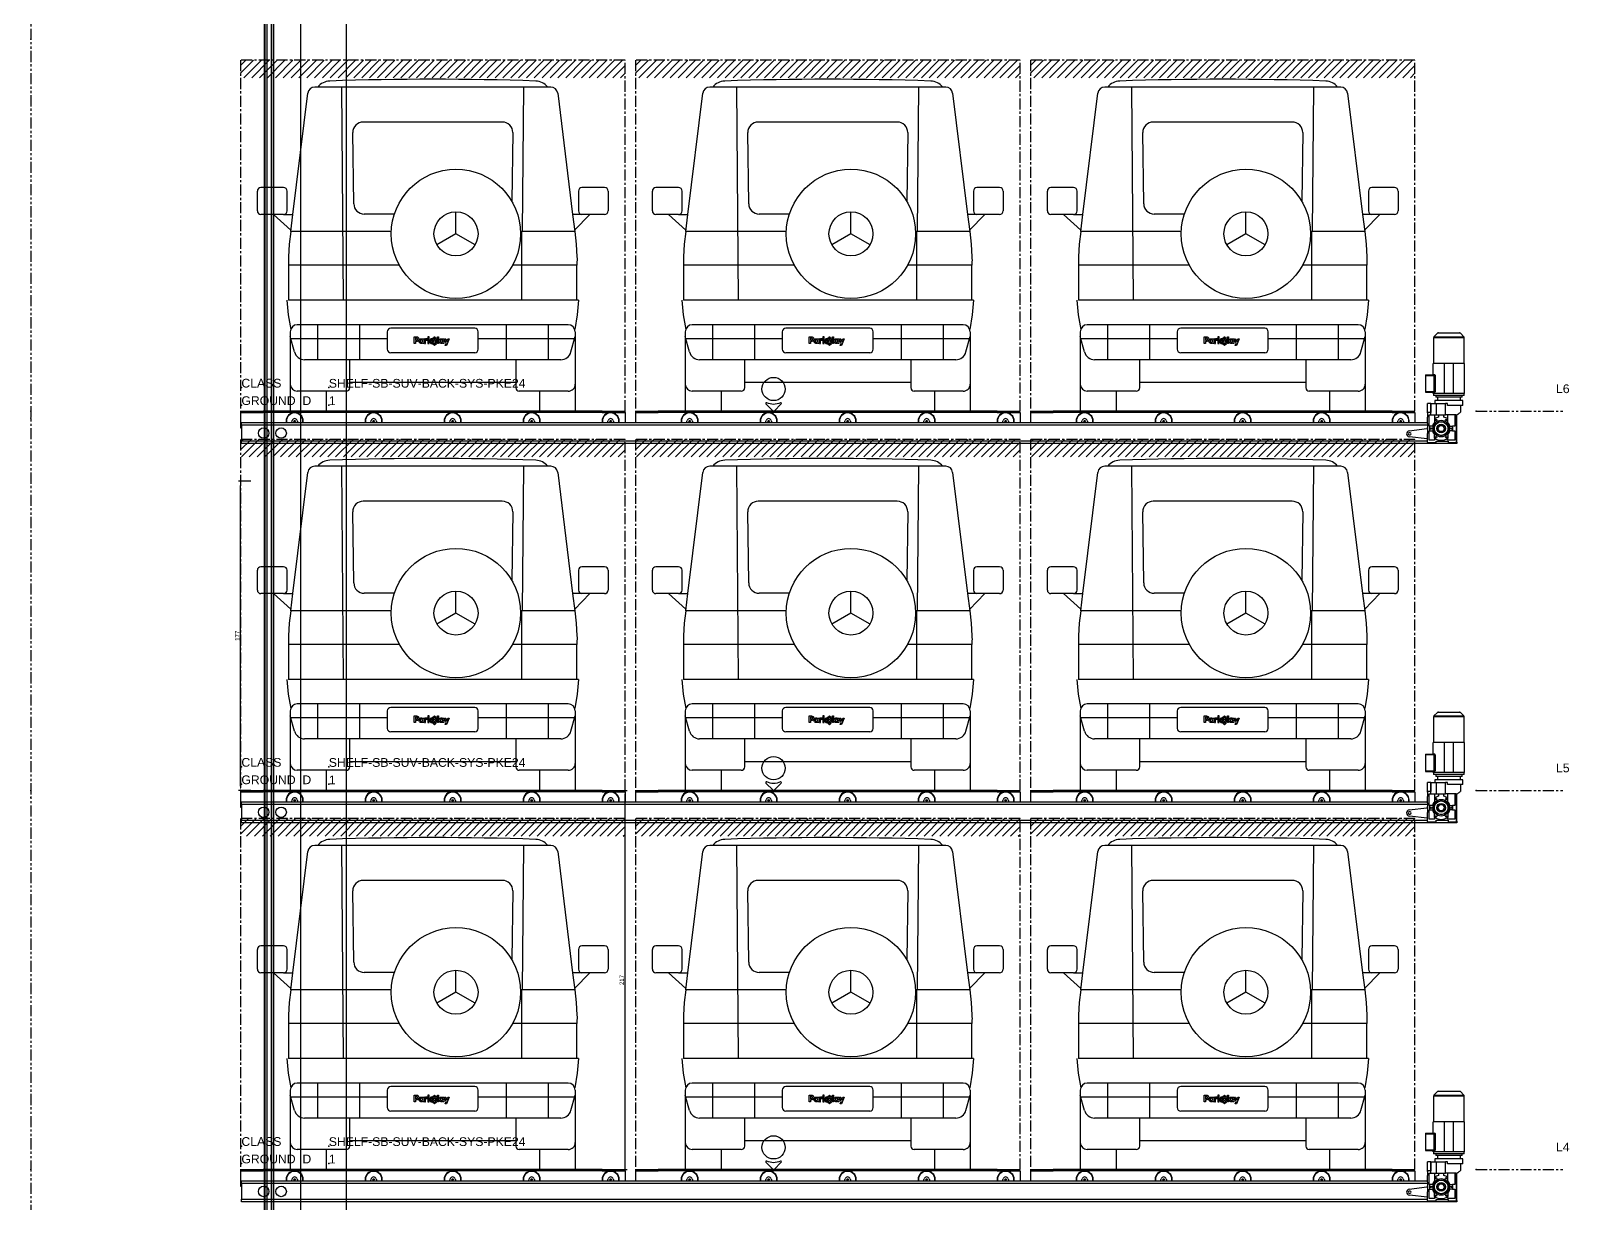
# Model space of a CAD drawing. Header units: millimetres. Extents: x 1005 to 7315, y -2950 to 6147.
# Drawn here: x 6433 to 7314, y -1393 to -722 of the extents above; entities that cross this region are included whole.
import ezdxf
from ezdxf.enums import TextEntityAlignment as Align

# ---------------------------------------------------------------- set-up
doc = ezdxf.new("R2010")
doc.units = ezdxf.units.MM
doc.linetypes.add('CENTER', pattern=[10.16, 6.35, -1.27, 1.27, -1.27])
doc.linetypes.add('PHANTOM', pattern=[12.7, 6.35, -1.27, 1.27, -1.27, 1.27, -1.27])
for name, color, linetype in [('PK24-LABEL', 7, 'Continuous'), ('PK24-LOGO', 7, 'Continuous'), ('PK24E', 7, 'Continuous'), ('PK24E-COMP-CAR', 7, 'Continuous'), ('PK24E-DATA', 7, 'Continuous'), ('PK24E-STRUCT-STEEL', 254, 'Continuous')]:
    doc.layers.add(name, color=color, linetype=linetype)
for name, color, linetype, true_color in [('PK24E-COMP-CAR_ZONE', 250, 'CENTER', 0x383e42), ('PK24E-COMP-PALLET', 132, 'Continuous', 0x00b7c8), ('PK24E-HELPER', 253, 'PHANTOM', 0xa1a1a1), ('PK24E-SYS-LIFT', 31, 'Continuous', 0xffcc5a), ('PK24E-SYS-SHELF', 31, 'Continuous', 0xffcc5a)]:
    doc.layers.add(name, color=color, linetype=linetype, true_color=true_color)
doc.styles.get("Standard").update_dxf_attribs({"font": 'arial.ttf'})
doc.dimstyles.new('ISO-25', dxfattribs={"dimtxt": 2.5, "dimasz": 2.5, "dimexe": 1.25, "dimexo": 0.625, "dimtad": 1, "dimtxsty": 'Standard', "dimcen": 2.5, "dimadec": 0, "dimazin": 0, "dimtfac": 1, "dimtmove": 0, "dimatfit": 3, "dimfxl": 1, "dimarcsym": 0})

# ---------------------------------------------------------------- blocks, each defined once
blk = doc.blocks.new('*U40')
at = {"layer": 'PK24E-HELPER'}
blk.add_line((-0.01, 3338.5), (0, -150), dxfattribs=at)
at = {"layer": 'PK24E-STRUCT-STEEL'}
blk.add_lwpolyline([(154.49, 3381.55), (180.49, 3381.55), (180.5, -149), (154.5, -149)], close=True, dxfattribs=at)
at = {"layer": 'PK24E-SYS-LIFT'}
for p, q in [((133.54, 3192.67), (133.55, -24.33)), ((133.87, 3192.67), (133.88, -24.33)), ((134.97, 3192.67), (134.98, -24.33)), ((137.51, 3192.67), (137.52, -24.33)), ((138.61, 3192.67), (138.62, -24.33)), ((138.94, 3192.67), (138.95, -24.33))]:
    blk.add_line(p, q, dxfattribs=at)
blk = doc.blocks.new('LOGO----DECOR-PK24')
at = {"layer": 'PK24-LOGO'}
for p, q in [((-10, 2.13), (-8.71, 2.13)), ((-10, -1.62), (-10, 2.13)), ((-9.29, 1.47), (-9.29, 0.11)), ((-8.76, 1.47), (-9.29, 1.47)), ((-9.29, 0.11), (-8.76, 0.11)), ((-8.61, 1.46), (-8.76, 1.47)), ((-8.76, 0.11), (-8.61, 0.13)), ((-8.71, 2.13), (-8.43, 2.11)), ((-8.48, 1.42), (-8.61, 1.46)), ((-8.61, 0.13), (-8.48, 0.17)), ((-8.36, 1.35), (-8.48, 1.42)), ((-8.48, 0.17), (-8.36, 0.23)), ((-8.43, 2.11), (-8.3, 2.07)), ((-8.26, 1.27), (-8.36, 1.35)), ((-8.36, 0.23), (-8.26, 0.31)), ((-8.3, 2.07), (-8.17, 2.03)), ((-8.19, 1.17), (-8.26, 1.27)), ((-8.26, 0.31), (-8.19, 0.41)), ((-8.13, 1.05), (-8.19, 1.17)), ((-8.19, 0.41), (-8.13, 0.53)), ((-8.17, 2.03), (-7.94, 1.9)), ((-8.09, 0.93), (-8.13, 1.05)), ((-8.13, 0.53), (-8.09, 0.66)), ((-8.08, 0.79), (-8.09, 0.93)), ((-8.09, 0.66), (-8.08, 0.79)), ((-7.94, 1.9), (-7.74, 1.74)), ((-7.74, 1.74), (-7.58, 1.55)), ((-7.58, 0.04), (-7.74, -0.16)), ((-7.58, 1.55), (-7.46, 1.32)), ((-7.46, 0.27), (-7.58, 0.04)), ((-7.46, 1.32), (-7.38, 1.06)), ((-7.38, 0.52), (-7.46, 0.27)), ((-7.38, 1.06), (-7.36, 0.79)), ((-7.36, 0.79), (-7.38, 0.52)), ((-7.19, -0.02), (-7.16, 0.13)), ((-7.16, 0.13), (-7.11, 0.26)), ((-7.11, 0.26), (-6.98, 0.49)), ((-6.98, 0.49), (-6.82, 0.68)), ((-6.82, 0.68), (-6.62, 0.82)), ((-6.62, 0.82), (-6.41, 0.92)), ((-6.42, 0.06), (-6.48, -0.05)), ((-6.33, 0.17), (-6.42, 0.06)), ((-6.41, 0.92), (-6.19, 0.98)), ((-6.23, 0.25), (-6.33, 0.17)), ((-6.11, 0.31), (-6.23, 0.25)), ((-6.19, 0.98), (-5.97, 1)), ((-5.98, 0.35), (-6.11, 0.31)), ((-5.84, 0.36), (-5.98, 0.35)), ((-5.97, 1), (-5.74, 0.98)), ((-5.71, 0.35), (-5.84, 0.36)), ((-5.74, 0.98), (-5.53, 0.92)), ((-5.58, 0.31), (-5.71, 0.35)), ((-5.47, 0.24), (-5.58, 0.31)), ((-5.53, 0.92), (-5.35, 0.82)), ((-5.37, 0.16), (-5.47, 0.24)), ((-5.29, 0.06), (-5.37, 0.16)), ((-5.35, 0.82), (-5.21, 0.7)), ((-5.23, -0.06), (-5.29, 0.06)), ((-5.21, 0.7), (-5.21, 0.95)), ((-5.21, 0.95), (-4.5, 0.95)), ((-4.5, 0.95), (-4.5, -1.62)), ((-3.41, 0.95), (-4.11, 0.95)), ((-4.11, 0.95), (-4.11, -1.62)), ((-3.41, 0.53), (-3.41, 0.95)), ((-3.36, 0.62), (-3.41, 0.53)), ((-3.37, -0.03), (-3.32, 0.06)), ((-3.29, 0.71), (-3.36, 0.62)), ((-3.32, 0.06), (-3.26, 0.13)), ((-3.22, 0.78), (-3.29, 0.71)), ((-3.26, 0.13), (-3.19, 0.19)), ((-3.14, 0.84), (-3.22, 0.78)), ((-3.19, 0.19), (-3.11, 0.23)), ((-3.05, 0.89), (-3.14, 0.84)), ((-3.11, 0.23), (-3.02, 0.26)), ((-2.94, 0.92), (-3.05, 0.89)), ((-3.02, 0.26), (-2.92, 0.27)), ((-2.83, 0.94), (-2.94, 0.92)), ((-2.92, 0.27), (-2.42, 0.27)), ((-2.7, 0.95), (-2.83, 0.94)), ((-2.42, 0.95), (-2.7, 0.95)), ((-2.42, 0.27), (-2.42, 0.95)), ((-1.42, 2.13), (-2.13, 2.13)), ((-2.13, 2.13), (-2.13, -1.62)), ((-1.42, -1.62), (-1.42, 2.13)), ((-0.37, 0.95), (-1.42, -0.33)), ((-0.61, -0.33), (0.44, 0.95)), ((0.44, 0.95), (-0.37, 0.95)), ((0.44, 0.19), (0.36, -0.06)), ((0.56, 0.41), (0.44, 0.19)), ((0.72, 0.61), (0.56, 0.41)), ((0.92, 0.77), (0.72, 0.61)), ((0.77, 1.32), (0.79, 1.37)), ((0.78, 1.26), (0.77, 1.32)), ((0.81, 1.24), (0.78, 1.26)), ((0.79, 1.37), (1.61, 2.19)), ((0.85, 1.23), (0.81, 1.24)), ((0.89, 1.24), (0.85, 1.23)), ((1.07, 1.32), (0.89, 1.24)), ((1.15, 0.9), (0.92, 0.77)), ((1.27, 1.37), (1.07, 1.32)), ((1.07, -0.08), (1.13, 0.03)), ((1.13, 0.03), (1.21, 0.12)), ((1.4, 0.98), (1.15, 0.9)), ((1.21, 0.12), (1.3, 0.2)), ((1.46, 1.41), (1.27, 1.37)), ((1.3, 0.2), (1.41, 0.26)), ((1.67, 1), (1.4, 0.98)), ((1.41, 0.26), (1.54, 0.3)), ((1.67, 1.42), (1.46, 1.41)), ((1.54, 0.3), (1.67, 0.31)), ((1.61, 2.19), (1.67, 2.21)), ((1.67, 2.21), (1.73, 2.19)), ((1.87, 1.41), (1.67, 1.42)), ((1.94, 0.98), (1.67, 1)), ((1.67, 0.31), (1.8, 0.3)), ((1.73, 2.19), (2.54, 1.37)), ((1.8, 0.3), (1.92, 0.26)), ((2.07, 1.37), (1.87, 1.41)), ((1.92, 0.26), (2.03, 0.2)), ((2.19, 0.9), (1.94, 0.98)), ((2.03, 0.2), (2.13, 0.12)), ((2.26, 1.32), (2.07, 1.37)), ((2.13, 0.12), (2.2, 0.03)), ((2.41, 0.77), (2.19, 0.9)), ((2.2, 0.03), (2.26, -0.08)), ((2.45, 1.24), (2.26, 1.32)), ((2.61, 0.61), (2.41, 0.77)), ((2.48, 1.23), (2.45, 1.24)), ((2.52, 1.24), (2.48, 1.23)), ((2.55, 1.26), (2.52, 1.24)), ((2.54, 1.37), (2.57, 1.32)), ((2.57, 1.32), (2.55, 1.26)), ((2.78, 0.41), (2.61, 0.61)), ((2.9, 0.19), (2.78, 0.41)), ((2.98, -0.06), (2.9, 0.19)), ((3.31, 2.13), (4.01, 2.13)), ((3.31, -1.62), (3.31, 2.13)), ((4.01, 2.13), (4.01, -1.62)), ((4.37, -0.02), (4.4, 0.13)), ((4.4, 0.13), (4.45, 0.26)), ((4.45, 0.26), (4.58, 0.49)), ((4.58, 0.49), (4.74, 0.68)), ((4.74, 0.68), (4.93, 0.82)), ((4.93, 0.82), (5.15, 0.92)), ((5.14, 0.06), (5.08, -0.05)), ((5.23, 0.17), (5.14, 0.06)), ((5.15, 0.92), (5.37, 0.98)), ((5.33, 0.25), (5.23, 0.17)), ((5.45, 0.31), (5.33, 0.25)), ((5.37, 0.98), (5.59, 1)), ((5.58, 0.35), (5.45, 0.31)), ((5.72, 0.36), (5.58, 0.35)), ((5.59, 1), (5.82, 0.98)), ((5.85, 0.35), (5.72, 0.36)), ((5.82, 0.98), (6.03, 0.92)), ((5.98, 0.31), (5.85, 0.35)), ((6.09, 0.24), (5.98, 0.31)), ((6.03, 0.92), (6.21, 0.82)), ((6.19, 0.16), (6.09, 0.24)), ((6.27, 0.06), (6.19, 0.16)), ((6.21, 0.82), (6.35, 0.7)), ((6.32, -0.06), (6.27, 0.06)), ((6.35, 0.7), (6.35, 0.95)), ((6.35, 0.95), (7.06, 0.95)), ((7.06, 0.95), (7.06, -1.62)), ((8.33, -1.51), (7.31, 0.95)), ((7.31, 0.95), (8.05, 0.95)), ((8.05, 0.95), (8.68, -0.63)), ((10, 0.95), (8.51, -2.81)), ((8.68, -0.63), (9.27, 0.95)), ((9.27, 0.95), (10, 0.95)), ((-9.29, -1.62), (-10, -1.62)), ((-8.71, -0.55), (-9.29, -0.55)), ((-9.29, -0.55), (-9.29, -1.62)), ((-8.43, -0.52), (-8.71, -0.55)), ((-8.3, -0.49), (-8.43, -0.52)), ((-8.17, -0.44), (-8.3, -0.49)), ((-7.94, -0.32), (-8.17, -0.44)), ((-7.74, -0.16), (-7.94, -0.32)), ((-7.22, -0.33), (-7.21, -0.17)), ((-7.21, -0.5), (-7.22, -0.33)), ((-7.21, -0.17), (-7.19, -0.02)), ((-7.19, -0.65), (-7.21, -0.5)), ((-7.16, -0.79), (-7.19, -0.65)), ((-7.1, -0.92), (-7.16, -0.79)), ((-6.97, -1.15), (-7.1, -0.92)), ((-6.81, -1.34), (-6.97, -1.15)), ((-6.62, -1.48), (-6.81, -1.34)), ((-6.41, -1.59), (-6.62, -1.48)), ((-6.52, -0.18), (-6.53, -0.33)), ((-6.53, -0.33), (-6.52, -0.47)), ((-6.48, -0.05), (-6.52, -0.18)), ((-6.52, -0.47), (-6.48, -0.6)), ((-6.48, -0.6), (-6.42, -0.72)), ((-6.42, -0.72), (-6.33, -0.82)), ((-6.19, -1.65), (-6.41, -1.59)), ((-6.33, -0.82), (-6.23, -0.9)), ((-6.23, -0.9), (-6.11, -0.97)), ((-5.98, -1.67), (-6.19, -1.65)), ((-6.11, -0.97), (-5.98, -1.01)), ((-5.98, -1.01), (-5.84, -1.02)), ((-5.74, -1.65), (-5.98, -1.67)), ((-5.84, -1.02), (-5.71, -1.01)), ((-5.53, -1.57), (-5.74, -1.65)), ((-5.71, -1.01), (-5.58, -0.97)), ((-5.58, -0.97), (-5.47, -0.9)), ((-5.35, -1.47), (-5.53, -1.57)), ((-5.47, -0.9), (-5.37, -0.82)), ((-5.37, -0.82), (-5.29, -0.72)), ((-5.21, -1.33), (-5.35, -1.47)), ((-5.29, -0.72), (-5.23, -0.6)), ((-5.2, -0.19), (-5.23, -0.06)), ((-5.23, -0.6), (-5.2, -0.47)), ((-5.21, -1.62), (-5.21, -1.33)), ((-5.21, -1.33), (-5.21, -1.33)), ((-4.5, -1.62), (-5.21, -1.62)), ((-5.19, -0.33), (-5.2, -0.19)), ((-5.2, -0.47), (-5.19, -0.33)), ((-4.11, -1.62), (-3.41, -1.62)), ((-3.41, -0.21), (-3.4, -0.12)), ((-3.41, -1.62), (-3.41, -0.21)), ((-3.4, -0.12), (-3.37, -0.03)), ((-2.13, -1.62), (-1.42, -1.62)), ((-1.42, -0.33), (-0.37, -1.62)), ((0.44, -1.62), (-0.61, -0.33)), ((-0.37, -1.62), (0.44, -1.62)), ((0.36, -0.06), (0.33, -0.33)), ((0.33, -0.33), (0.36, -0.6)), ((0.36, -0.6), (0.44, -0.85)), ((0.44, -0.85), (0.56, -1.08)), ((0.56, -1.08), (0.72, -1.28)), ((0.72, -1.28), (0.92, -1.44)), ((0.77, -1.98), (0.78, -1.93)), ((0.79, -2.04), (0.77, -1.98)), ((0.78, -1.93), (0.81, -1.9)), ((1.61, -2.85), (0.79, -2.04)), ((0.81, -1.9), (0.85, -1.89)), ((0.85, -1.89), (0.89, -1.9)), ((0.89, -1.9), (1.07, -1.98)), ((0.92, -1.44), (1.15, -1.56)), ((1.02, -0.33), (1.03, -0.2)), ((1.03, -0.46), (1.02, -0.33)), ((1.03, -0.2), (1.07, -0.08)), ((1.07, -0.59), (1.03, -0.46)), ((1.13, -0.7), (1.07, -0.59)), ((1.07, -1.98), (1.27, -2.04)), ((1.21, -0.79), (1.13, -0.7)), ((1.15, -1.56), (1.4, -1.64)), ((1.3, -0.87), (1.21, -0.79)), ((1.27, -2.04), (1.46, -2.07)), ((1.41, -0.93), (1.3, -0.87)), ((1.4, -1.64), (1.67, -1.67)), ((1.54, -0.97), (1.41, -0.93)), ((1.46, -2.07), (1.67, -2.09)), ((1.67, -0.98), (1.54, -0.97)), ((1.67, -2.88), (1.61, -2.85)), ((1.8, -0.97), (1.67, -0.98)), ((1.67, -1.67), (1.94, -1.64)), ((1.67, -2.09), (1.87, -2.07)), ((1.73, -2.85), (1.67, -2.88)), ((2.54, -2.04), (1.73, -2.85)), ((1.92, -0.93), (1.8, -0.97)), ((1.87, -2.07), (2.07, -2.04)), ((2.03, -0.87), (1.92, -0.93)), ((1.94, -1.64), (2.19, -1.56)), ((2.13, -0.79), (2.03, -0.87)), ((2.07, -2.04), (2.26, -1.98)), ((2.2, -0.7), (2.13, -0.79)), ((2.19, -1.56), (2.41, -1.44)), ((2.26, -0.59), (2.2, -0.7)), ((2.26, -0.08), (2.3, -0.2)), ((2.3, -0.46), (2.26, -0.59)), ((2.26, -1.98), (2.45, -1.9)), ((2.3, -0.2), (2.31, -0.33)), ((2.31, -0.33), (2.3, -0.46)), ((2.41, -1.44), (2.61, -1.28)), ((2.45, -1.9), (2.48, -1.89)), ((2.48, -1.89), (2.52, -1.9)), ((2.52, -1.9), (2.55, -1.93)), ((2.57, -1.98), (2.54, -2.04)), ((2.55, -1.93), (2.57, -1.98)), ((2.61, -1.28), (2.78, -1.08)), ((2.78, -1.08), (2.9, -0.85)), ((2.9, -0.85), (2.98, -0.6)), ((3, -0.33), (2.98, -0.06)), ((2.98, -0.6), (3, -0.33)), ((4.01, -1.62), (3.31, -1.62)), ((4.34, -0.17), (4.37, -0.02)), ((4.34, -0.33), (4.34, -0.17)), ((4.34, -0.5), (4.34, -0.33)), ((4.37, -0.65), (4.34, -0.5)), ((4.4, -0.79), (4.37, -0.65)), ((4.46, -0.92), (4.4, -0.79)), ((4.59, -1.15), (4.46, -0.92)), ((4.75, -1.34), (4.59, -1.15)), ((4.94, -1.48), (4.75, -1.34)), ((5.15, -1.59), (4.94, -1.48)), ((5.04, -0.18), (5.03, -0.33)), ((5.03, -0.33), (5.04, -0.47)), ((5.08, -0.05), (5.04, -0.18)), ((5.04, -0.47), (5.08, -0.6)), ((5.08, -0.6), (5.14, -0.72)), ((5.14, -0.72), (5.23, -0.82)), ((5.37, -1.65), (5.15, -1.59)), ((5.23, -0.82), (5.33, -0.9)), ((5.33, -0.9), (5.45, -0.97)), ((5.58, -1.67), (5.37, -1.65)), ((5.45, -0.97), (5.58, -1.01)), ((5.58, -1.01), (5.72, -1.02)), ((5.81, -1.65), (5.58, -1.67)), ((5.72, -1.02), (5.85, -1.01)), ((6.03, -1.57), (5.81, -1.65)), ((5.85, -1.01), (5.98, -0.97)), ((5.98, -0.97), (6.09, -0.9)), ((6.21, -1.47), (6.03, -1.57)), ((6.09, -0.9), (6.19, -0.82)), ((6.19, -0.82), (6.27, -0.72)), ((6.35, -1.33), (6.21, -1.47)), ((6.27, -0.72), (6.32, -0.6)), ((6.36, -0.19), (6.32, -0.06)), ((6.32, -0.6), (6.36, -0.47)), ((6.35, -1.62), (6.35, -1.33)), ((6.35, -1.33), (6.35, -1.33)), ((7.06, -1.62), (6.35, -1.62)), ((6.37, -0.33), (6.36, -0.19)), ((6.36, -0.47), (6.37, -0.33)), ((7.8, -2.81), (8.33, -1.51)), ((8.51, -2.81), (7.8, -2.81))]:
    blk.add_line(p, q, dxfattribs=at)
blk = doc.blocks.new('SUV--ONPALLET-BACK-COMP-PKE24')
at = {"layer": 'PK24E-COMP-CAR'}
for p, q in [((67.5, 185.52), (-67.51, 185.52)), ((-51, 63.5), (-52, 185.52)), ((52, 185.52), (51.14, 102.83)), ((-80.03, 112.64), (-71.48, 182.03)), ((71.47, 182.03), (80.02, 112.64)), ((-45.2, 118.75), (-45.77, 159.45)), ((39.77, 165.52), (-39.77, 165.52)), ((45.77, 159.45), (45.22, 120.18)), ((-100.35, 114.64), (-100.35, 125.98)), ((-85.35, 127.98), (-98.35, 127.98)), ((-83.35, 114.64), (-83.35, 125.98)), ((83.35, 125.98), (83.35, 114.64)), ((98.35, 127.98), (85.35, 127.98)), ((100.35, 125.98), (100.35, 114.64)), ((-85.35, 112.64), (-98.35, 112.64)), ((-81.19, 103.64), (-91.13, 112.64)), ((-85.35, 112.64), (-80.03, 112.64)), ((-81.29, 102.83), (-80.03, 112.64)), ((-21.94, 112.83), (-39.2, 112.83)), ((13.28, 101.5), (13.28, 114.1)), ((80.02, 112.64), (81.28, 102.82)), ((85.35, 112.64), (80.02, 112.64)), ((89.84, 112.64), (81.18, 103.63)), ((98.35, 112.64), (85.35, 112.64)), ((-81.28, 102.83), (-82.09, 95.66)), ((-23.7, 102.83), (-81.29, 102.83)), ((13.28, 101.5), (2.37, 95.2)), ((24.19, 95.2), (13.28, 101.5)), ((81.28, 102.83), (50.26, 102.83)), ((51, 63.5), (51, 102.83)), ((81.28, 102.83), (82.09, 95.66)), ((-82.5, 88.46), (-82.52, 87.48)), ((-82.09, 95.66), (-82.5, 88.46)), ((82.09, 95.66), (82.5, 88.46)), ((82.5, 88.46), (82.53, 87.48)), ((-82.52, 87.48), (-82.53, 86.5)), ((-82.53, 86.5), (-82.52, 85.52)), ((-82.52, 85.52), (-82.5, 84.53)), ((-82.5, 84.53), (-82.49, 84.03)), ((-82.49, 84.03), (-82.5, 83.53)), ((-82.5, 83.53), (-82.5, 63.5)), ((-19.07, 83.53), (-82.5, 83.53)), ((82.24, 83.53), (45.63, 83.53)), ((82.52, 85.52), (82.5, 84.53)), ((82.5, 84.53), (82.5, 84.03)), ((82.5, 84.03), (82.5, 83.53)), ((82.5, 63.5), (82.5, 83.53)), ((82.54, 86.5), (82.52, 85.52)), ((82.53, 87.48), (82.54, 86.5)), ((-83.46, 63.5), (-82.66, 55.12)), ((83.46, 63.5), (-82.5, 63.5)), ((83.46, 63.5), (82.67, 55.12)), ((-82.66, 55.12), (-81.27, 46.82)), ((82.67, 55.12), (81.28, 46.82)), ((-81.5, 45.5), (-81.5, 0)), ((77.5, 49.5), (-77.5, 49.5)), ((-66, 49.5), (-66, 29.5)), ((-42, 49.5), (-42, 29.5)), ((-26, 45.5), (-26, 35.5)), ((24, 47.5), (-24, 47.5)), ((26, 35.5), (26, 45.5)), ((42, 49.5), (42, 29.5)), ((66, 49.5), (66, 29.5)), ((81.5, 45.5), (81.5, 0)), ((-79.08, 33.91), (-81.5, 42.69)), ((-47.4, 41.5), (-81.5, 41.5)), ((-26, 41.5), (-73.62, 41.5)), ((81.5, 41.5), (26, 41.5)), ((79.09, 33.91), (81.5, 42.69)), ((73.3, 29.5), (-73.3, 29.5)), ((-47.5, 13.5), (-47.5, 29.5)), ((24, 33.5), (-24, 33.5)), ((47.5, 29.5), (47.5, 13.5)), ((-49.5, 11.5), (-77.5, 11.5)), ((-61, 11.5), (-61, 0)), ((47.5, 16.4), (-47.5, 16.4)), ((77.5, 11.5), (49.5, 11.5)), ((61, 11.5), (61, 0))]:
    blk.add_line(p, q, dxfattribs=at)
for radius in [37, 12.6]:
    blk.add_circle((13.28, 101.5), radius, dxfattribs=at)
for centre, radius, start, end in [((-67.51, 181.52), 4, 90.0004, 172.66087), ((-58.65, 179.94), 9.04, 91.99542, 141.82959), ((0, -1503.5), 1693.5, 88.00462, 91.99542), ((58.65, 179.94), 9.04, 38.17041, 88.00462), ((67.5, 181.52), 4, 7.33921, 90.00024), ((-39.77, 159.52), 6, 90.00013, 180.71888), ((39.77, 159.52), 6, 359.28112, 90.00024), ((-98.35, 125.98), 2, 90.00002, 179.99996), ((-85.35, 125.98), 2, 0.00004, 90.00002), ((85.35, 125.98), 2, 90.00002, 180), ((98.35, 125.98), 2, 0.00004, 90.00002), ((-98.35, 114.64), 2, 179.99996, 269.99998), ((-85.35, 114.64), 2, 269.99998, 359.99996), ((-39.2, 118.83), 6, 180.71888, 269.99998), ((85.35, 114.64), 2, 180, 269.99998), ((98.35, 114.64), 2, 270, 0.00004), ((-77.5, 45.5), 4, 90.00002, 180), ((-24, 45.5), 2, 90.00002, 180), ((24, 45.5), 2, 0.00004, 90.00002), ((77.5, 45.5), 4, 0.00004, 90.00002), ((-24, 35.5), 2, 180, 269.99998), ((24, 35.5), 2, 270, 0.00004), ((-73.3, 35.5), 6, 195.37622, 269.99987), ((73.3, 35.5), 6, 269.99971, 344.62368), ((-77.5, 15.5), 4, 180, 269.99998), ((-49.5, 13.5), 2, 269.99998, 359.99996), ((49.5, 13.5), 2, 180, 269.99998), ((77.5, 15.5), 4, 270, 0.00004)]:
    blk.add_arc(centre, radius, start, end, dxfattribs=at)
at = {"linetype": 'Continuous'}
blk.add_blockref('LOGO----DECOR-PK24', (-0.66, 40.48), dxfattribs=at)
blk = doc.blocks.new('*U47')
for p in [(0, 0), (50, 0), (0, -10), (50, -10)]:
    blk.add_point(p)
blk = doc.blocks.new('*U42')
at = {"layer": 'PK24E-COMP-CAR_ZONE'}
h = blk.add_hatch(dxfattribs=at)
h.set_pattern_fill('ANSI31', color=256)
h.set_pattern_definition([(45, (-14044.072, -11083.8307), (-2.24506403, 2.24506403), [])])
h.paths.add_polyline_path([(340, 200.9), (120, 200.9), (120, 190.9), (340, 190.9)])
h = blk.add_hatch(dxfattribs=at)
h.set_pattern_fill('ANSI31', color=256)
h.set_pattern_definition([(45, (-13818.072, -11083.8307), (-2.24506403, 2.24506403), [])])
h.paths.add_polyline_path([(566, 200.9), (346, 200.9), (346, 190.9), (566, 190.9)])
h = blk.add_hatch(dxfattribs=at)
h.set_pattern_fill('ANSI31', color=256)
h.set_pattern_definition([(45, (-13592.072, -11083.8307), (-2.24506403, 2.24506403), [])])
h.paths.add_polyline_path([(792, 200.9), (572, 200.9), (572, 190.9), (792, 190.9)])
at = {"layer": 'PK24-LABEL'}
blk.add_lwpolyline([(428.89, 4.86, -0.233989), (421.11, 4.86, 0.849141), (420.63, 4.2), (424.71, 0.12, 0.414232), (425.29, 0.12), (429.37, 4.2, 0.849046)], format="xyb", close=True, dxfattribs=at)
blk.add_circle((425, 12.72), 6.65, dxfattribs=at)
at = {"layer": 'PK24E-COMP-CAR_ZONE'}
for points in [[(340, 0), (340, 200.9), (120, 200.9), (120, 0)], [(566, 0), (566, 200.9), (346, 200.9), (346, 0)], [(792, 0), (792, 200.9), (572, 200.9), (572, 0)]]:
    blk.add_lwpolyline(points, dxfattribs=at)
at = {"layer": 'PK24E-COMP-PALLET'}
for p, q in [((120, 0), (133.01, 0)), ((120, 0), (120, -0.8)), ((133.01, -0.8), (133.01, 0)), ((326.99, 0), (133.01, 0)), ((326.99, 0), (326.99, -0.8)), ((326.99, 0), (340, 0)), ((340, -0.8), (340, 0)), ((346, 0), (359.01, 0)), ((346, 0), (346, -0.8)), ((359.01, -0.8), (359.01, 0)), ((552.99, 0), (359.01, 0)), ((552.99, 0), (552.99, -0.8)), ((552.99, 0), (566, 0)), ((572, 0), (585.01, 0)), ((572, 0), (572, -0.8)), ((585.01, -0.8), (585.01, 0)), ((778.99, 0), (585.01, 0)), ((778.99, 0), (778.99, -0.8)), ((778.99, 0), (792, 0)), ((120, -0.8), (133.01, -0.8)), ((120, -0.8), (120, -6.5)), ((120, -6.5), (120, -9.5)), ((326.99, -0.8), (133.01, -0.8)), ((326.99, -0.8), (340, -0.8)), ((340, -0.8), (340, -6.5)), ((346, -0.8), (359.01, -0.8)), ((346, -0.8), (346, -6.5)), ((552.99, -0.8), (359.01, -0.8)), ((552.99, -0.8), (566, -0.8)), ((566, -0.8), (566, -6.5)), ((572, -0.8), (585.01, -0.8)), ((572, -0.8), (572, -6.5)), ((778.99, -0.8), (585.01, -0.8)), ((778.99, -0.8), (792, -0.8)), ((792, -0.8), (792, -6.5)), ((120, -9.5), (120.5, -9.5))]:
    blk.add_line(p, q, dxfattribs=at)
at = {"layer": 'PK24E-HELPER'}
blk.add_line((827, 0), (877, 0), dxfattribs=at)
for p in [(0, 213), (0, 0), (827, 0)]:
    blk.add_point(p, dxfattribs=at)
at = {"layer": 'PK24E-SYS-SHELF'}
for p, q in [((804.86, 44.62), (802.86, 42.62)), ((811.43, 44.62), (804.86, 44.62)), ((805.42, 44.85), (817.44, 44.85)), ((818, 44.62), (811.43, 44.62)), ((820, 42.62), (818, 44.62)), ((802.63, 42.06), (802.63, 38.16)), ((811.43, 42.06), (802.63, 42.06)), ((802.63, 37.68), (802.63, 27.35)), ((802.86, 42.62), (811.43, 42.62)), ((811.43, 42.62), (820, 42.62)), ((820.23, 42.06), (811.43, 42.06)), ((820.23, 27.35), (820.23, 42.06)), ((808.9, 27.35), (802.46, 27.35)), ((802.46, 20.83), (802.46, 27.35)), ((813.96, 27.35), (808.9, 27.35)), ((808.9, 10.2), (808.9, 27.35)), ((820.28, 27.35), (813.96, 27.35)), ((813.96, 10.2), (813.96, 27.35)), ((820.28, 10.2), (820.28, 27.35)), ((798.08, 20.83), (798.08, 20.47)), ((798.08, 20.83), (802.73, 20.83)), ((798.08, 20.47), (798.08, 11.28)), ((798.08, 20.47), (802.73, 20.47)), ((802.73, 20.83), (802.73, 20.47)), ((803.37, 20.77), (802.73, 20.75)), ((802.73, 20.47), (802.73, 11.28)), ((803.55, 20.46), (802.73, 20.45)), ((803.55, 20.46), (803.55, 11.29)), ((798.08, 11.28), (798.08, 10.92)), ((798.08, 11.28), (802.73, 11.28)), ((798.08, 10.92), (802.73, 10.92)), ((802.46, 10.2), (802.46, 10.92)), ((808.9, 10.2), (802.46, 10.2)), ((802.63, 10.2), (802.63, 9.1)), ((820.23, 9.1), (802.63, 9.1)), ((803.55, 11.29), (802.73, 11.3)), ((802.73, 11.28), (802.73, 10.92)), ((803.37, 10.98), (802.73, 11)), ((803.96, 9.1), (803.96, 8)), ((813.96, 10.2), (808.9, 10.2)), ((820.28, 10.2), (813.96, 10.2)), ((818.9, 8), (818.9, 9.1)), ((820.23, 9.1), (820.23, 10.2)), ((800.98, 4.5), (799.18, 4.5)), ((799.18, -0.7), (799.18, 4.5)), ((800.98, -2), (800.98, 4.5)), ((800.98, 4.5), (804.11, 4.5)), ((800.98, 4.5), (800.98, -0.7)), ((803.43, 6.1), (803.43, 4.5)), ((819.43, 6.1), (803.43, 6.1)), ((818.9, 8), (803.96, 8)), ((804.11, 4.5), (809.48, 4.5)), ((804.11, 4.5), (804.11, -2)), ((804.81, 8), (804.81, 6.1)), ((809.48, -2), (809.48, 4.5)), ((810.52, 4.5), (809.48, 4.5)), ((810.52, 3.3), (810.52, 4.5)), ((819.43, 3.3), (810.52, 3.3)), ((817.98, 3.3), (817.98, -0.6)), ((818.05, 6.1), (818.05, 8)), ((819.43, 3.3), (819.43, 6.1)), ((120.5, -6.5), (798.98, -6.5)), ((120.5, -8), (120.5, -6.5)), ((120.5, -8), (120.5, -17)), ((799.18, -8), (120.5, -8)), ((149.27, -6.5), (149.54, -5.35)), ((152.46, -5.35), (152.73, -6.5)), ((194.47, -6.5), (194.74, -5.35)), ((197.66, -5.35), (197.93, -6.5)), ((239.67, -6.5), (239.94, -5.35)), ((242.86, -5.35), (243.13, -6.5)), ((284.87, -6.5), (285.14, -5.35)), ((288.06, -5.35), (288.33, -6.5)), ((330.07, -6.5), (330.34, -5.35)), ((333.26, -5.35), (333.53, -6.5)), ((375.27, -6.5), (375.54, -5.35)), ((378.46, -5.35), (378.73, -6.5)), ((420.47, -6.5), (420.74, -5.35)), ((423.66, -5.35), (423.93, -6.5)), ((465.67, -6.5), (465.94, -5.35)), ((468.86, -5.35), (469.13, -6.5)), ((510.87, -6.5), (511.14, -5.35)), ((514.06, -5.35), (514.33, -6.5)), ((556.07, -6.5), (556.34, -5.35)), ((559.26, -5.35), (559.53, -6.5)), ((601.27, -6.5), (601.54, -5.35)), ((604.46, -5.35), (604.73, -6.5)), ((646.47, -6.5), (646.74, -5.35)), ((649.66, -5.35), (649.93, -6.5)), ((691.67, -6.5), (691.94, -5.35)), ((694.86, -5.35), (695.13, -6.5)), ((736.87, -6.5), (737.14, -5.35)), ((740.06, -5.35), (740.33, -6.5)), ((782.07, -6.5), (782.34, -5.35)), ((785.26, -5.35), (785.53, -6.5)), ((798.98, -3.4), (798.98, -6.9)), ((799.18, -3.4), (798.98, -3.4)), ((798.98, -6.9), (799.18, -7.1)), ((799.48, -0.7), (799.18, -1)), ((800.98, -0.7), (799.18, -0.7)), ((799.18, -1), (799.18, -0.7)), ((799.18, -1), (799.18, -3.4)), ((799.18, -7.1), (799.18, -12.7)), ((800.18, -2), (800.98, -2)), ((800.18, -8.6), (800.18, -2)), ((800.18, -8.6), (800.41, -8.6)), ((802.05, -8.6), (800.41, -8.6)), ((800.98, -2), (804.11, -2)), ((803.18, -2), (803.18, -4.38)), ((803.18, -4.38), (803.18, -6.5)), ((804.11, -2), (809.48, -2)), ((805.48, -2), (805.48, -3.37)), ((808.48, -3.37), (808.48, -2)), ((815.57, -2), (809.48, -2)), ((810.78, -4.38), (810.78, -2)), ((810.78, -6.5), (810.78, -4.38)), ((811.91, -8.6), (813.55, -8.6)), ((814.78, -8.6), (813.55, -8.6)), ((814.78, -2), (814.78, -8.6)), ((815.57, -2), (815.78, -2)), ((815.78, -17.8), (815.78, -2)), ((815.78, -2), (815.98, -2)), ((815.98, -17.6), (815.98, -2)), ((120.5, -18.5), (120.5, -17)), ((120.5, -17), (798.98, -17)), ((789.28, -12.29), (788.68, -12.29)), ((788.68, -13.51), (789.28, -13.51)), ((788.76, -11.16), (798.72, -9.88)), ((798.98, -15.79), (788.78, -14.64)), ((799.18, -12.7), (798.98, -12.9)), ((798.98, -12.9), (798.98, -17.6)), ((798.98, -17.6), (799.28, -17.9)), ((800.18, -11.2), (800.41, -11.2)), ((800.18, -16.5), (800.18, -11.2)), ((803.18, -16.5), (800.18, -16.5)), ((800.41, -11.2), (802.05, -11.2)), ((803.18, -15.42), (803.18, -13.3)), ((803.18, -15.42), (803.18, -16.5)), ((804.18, -17.1), (810.98, -17.1)), ((804.18, -17.7), (804.18, -17.1)), ((810.78, -13.3), (810.78, -15.42)), ((810.78, -16.5), (810.78, -15.42)), ((814.78, -16.5), (810.78, -16.5)), ((810.98, -17.1), (810.98, -17.7)), ((813.55, -11.2), (811.91, -11.2)), ((813.55, -11.2), (814.78, -11.2)), ((814.78, -11.2), (814.78, -16.5)), ((815.78, -17.8), (815.98, -17.6)), ((815.98, -17.6), (815.98, -18.5)), ((815.98, -18.5), (120.5, -18.5)), ((799.28, -17.9), (803.98, -17.9)), ((803.98, -17.9), (804.18, -17.7)), ((810.98, -17.7), (811.18, -17.9)), ((811.18, -17.9), (815.68, -17.9)), ((815.68, -17.9), (815.78, -17.8))]:
    blk.add_line(p, q, dxfattribs=at)
at = {"layer": 'PK24E-SYS-SHELF', "flags": 128}
for points in [[(815.98, -2), (816.43, -1.69), (816.86, -1.39), (817.26, -1.11), (817.63, -0.84), (817.98, -0.6)], [(798.72, -9.88), (798.98, -9.83), (799.18, -9.77)]]:
    blk.add_lwpolyline(points, dxfattribs=at)
at = {"layer": 'PK24E-SYS-SHELF'}
for centre, radius in [((151, -5.7), 0.5), ((196.2, -5.7), 0.5), ((241.4, -5.7), 0.5), ((286.6, -5.7), 0.5), ((331.8, -5.7), 0.5), ((377, -5.7), 0.5), ((422.2, -5.7), 0.5), ((467.4, -5.7), 0.5), ((512.6, -5.7), 0.5), ((557.8, -5.7), 0.5), ((603, -5.7), 0.5), ((648.2, -5.7), 0.5), ((693.4, -5.7), 0.5), ((738.6, -5.7), 0.5), ((783.8, -5.7), 0.5), ((806.98, -9.9), 4.75), ((806.98, -9.9), 4.1), ((806.98, -9.9), 4), ((806.98, -9.9), 3.9), ((804.11, -4.92), 0.4), ((806.98, -9.9), 2.5), ((806.98, -9.9), 2.3), ((806.98, -9.9), 1.75), ((809.86, -4.92), 0.4), ((133.25, -12.5), 3), ((143.25, -12.5), 3), ((801.23, -9.9), 0.4), ((804.11, -14.88), 0.4), ((809.86, -14.88), 0.4), ((812.73, -9.9), 0.4)]:
    blk.add_circle(centre, radius, dxfattribs=at)
for centre, radius, start, end in [((805.42, 44.05), 0.8, 90, 135), ((817.44, 44.05), 0.8, 45, 90), ((803.43, 42.06), 0.8, 135, 180), ((819.43, 42.06), 0.8, 0, 45), ((151, -5.7), 4.9, 168.36889, 189.39648), ((151, -5.7), 4.9, 350.60352, 168.36889), ((151, -5.7), 4.7, 168.36889, 189.80019), ((151, -5.7), 4.7, 350.19981, 168.36889), ((151, -5.7), 1.5, 13.46341, 166.53659), ((196.2, -5.7), 4.9, 168.36889, 189.39648), ((196.2, -5.7), 4.9, 350.60352, 168.36889), ((196.2, -5.7), 4.7, 168.36889, 189.80019), ((196.2, -5.7), 4.7, 350.19981, 168.36889), ((196.2, -5.7), 1.5, 13.46341, 166.53659), ((241.4, -5.7), 4.9, 168.36889, 189.39648), ((241.4, -5.7), 4.9, 350.60352, 168.36889), ((241.4, -5.7), 4.7, 168.36889, 189.80019), ((241.4, -5.7), 4.7, 350.19981, 168.36889), ((241.4, -5.7), 1.5, 13.46341, 166.53659), ((286.6, -5.7), 4.9, 168.36889, 189.39648), ((286.6, -5.7), 4.9, 350.60352, 168.36889), ((286.6, -5.7), 4.7, 168.36889, 189.80019), ((286.6, -5.7), 4.7, 350.19981, 168.36889), ((286.6, -5.7), 1.5, 13.46341, 166.53659), ((331.8, -5.7), 4.9, 168.36889, 189.39648), ((331.8, -5.7), 4.9, 350.60352, 168.36889), ((331.8, -5.7), 4.7, 168.36889, 189.80019), ((331.8, -5.7), 4.7, 350.19981, 168.36889), ((331.8, -5.7), 1.5, 13.46341, 166.53659), ((377, -5.7), 4.9, 168.36889, 189.39648), ((377, -5.7), 4.9, 350.60352, 168.36889), ((377, -5.7), 4.7, 168.36889, 189.80019), ((377, -5.7), 4.7, 350.19981, 168.36889), ((377, -5.7), 1.5, 13.46341, 166.53659), ((422.2, -5.7), 4.9, 168.36889, 189.39648), ((422.2, -5.7), 4.9, 350.60352, 168.36889), ((422.2, -5.7), 4.7, 168.36889, 189.80019), ((422.2, -5.7), 4.7, 350.19981, 168.36889), ((422.2, -5.7), 1.5, 13.46341, 166.53659), ((467.4, -5.7), 4.9, 168.36889, 189.39648), ((467.4, -5.7), 4.9, 350.60352, 168.36889), ((467.4, -5.7), 4.7, 168.36889, 189.80019), ((467.4, -5.7), 4.7, 350.19981, 168.36889), ((467.4, -5.7), 1.5, 13.46341, 166.53659), ((512.6, -5.7), 4.9, 168.36889, 189.39648), ((512.6, -5.7), 4.9, 350.60352, 168.36889), ((512.6, -5.7), 4.7, 168.36889, 189.80019), ((512.6, -5.7), 4.7, 350.19981, 168.36889), ((512.6, -5.7), 1.5, 13.46341, 166.53659), ((557.8, -5.7), 4.9, 168.36889, 189.39648), ((557.8, -5.7), 4.9, 350.60352, 168.36889), ((557.8, -5.7), 4.7, 168.36889, 189.80019), ((557.8, -5.7), 4.7, 350.19981, 168.36889), ((557.8, -5.7), 1.5, 13.46341, 166.53659), ((603, -5.7), 4.9, 168.36889, 189.39648), ((603, -5.7), 4.9, 350.60352, 168.36889), ((603, -5.7), 4.7, 168.36889, 189.80019), ((603, -5.7), 4.7, 350.19981, 168.36889), ((603, -5.7), 1.5, 13.46341, 166.53659), ((648.2, -5.7), 4.9, 168.36889, 189.39648), ((648.2, -5.7), 4.9, 350.60352, 168.36889), ((648.2, -5.7), 4.7, 168.36889, 189.80019), ((648.2, -5.7), 4.7, 350.19981, 168.36889), ((648.2, -5.7), 1.5, 13.46341, 166.53659), ((693.4, -5.7), 4.9, 168.36889, 189.39648), ((693.4, -5.7), 4.9, 350.60352, 168.36889), ((693.4, -5.7), 4.7, 168.36889, 189.80019), ((693.4, -5.7), 4.7, 350.19981, 168.36889), ((693.4, -5.7), 1.5, 13.46341, 166.53659), ((738.6, -5.7), 4.9, 168.36889, 189.39648), ((738.6, -5.7), 4.9, 350.60352, 168.36889), ((738.6, -5.7), 4.7, 168.36889, 189.80019), ((738.6, -5.7), 4.7, 350.19981, 168.36889), ((738.6, -5.7), 1.5, 13.46341, 166.53659), ((783.8, -5.7), 4.9, 168.36889, 189.39648), ((783.8, -5.7), 4.9, 350.60352, 168.36889), ((783.8, -5.7), 4.7, 168.36889, 189.80019), ((783.8, -5.7), 4.7, 350.19981, 168.36889), ((783.8, -5.7), 1.5, 13.46341, 166.53659), ((806.98, -9.9), 6.7, 168.81194, 191.18806), ((806.98, -9.9), 5.1, 138.16752, 165.23222), ((806.98, -9.9), 6.7, 102.93706, 124.55271), ((806.98, -9.9), 6.7, 55.44729, 77.06294), ((806.98, -9.9), 5.1, 14.76778, 41.83248), ((806.98, -9.9), 6.7, 348.81194, 11.18806), ((788.98, -12.9), 1.75, 97.32677, 263.55999), ((788.68, -12.9), 0.61, 90, 270), ((789.28, -12.9), 0.61, 270, 90), ((800.48, -9.9), 1.55, 147.00411, 177.9348), ((806.98, -9.9), 5.1, 194.76778, 221.83248), ((806.98, -9.9), 6.7, 235.44729, 304.55271), ((806.98, -9.9), 5.1, 318.16752, 345.23222)]:
    blk.add_arc(centre, radius, start, end, dxfattribs=at)
for centre, major_axis, start_param, end_param in [((811.43, 25.65), (6.62, 6.74), 2.882142, 2.921612), ((811.43, 6.1), (-6.62, 6.74), 0.21998, 0.259451)]:
    blk.add_ellipse(centre, major_axis=major_axis, ratio=0.963647, start_param=start_param, end_param=end_param, dxfattribs=at)
blk.add_open_spline([(802.63, 38.16), (802.63, 38.15), (802.63, 38.15), (802.63, 38.11), (802.63, 38.05), (802.63, 37.97), (802.63, 37.89), (802.63, 37.81), (802.63, 37.74), (802.63, 37.69), (802.63, 37.67), (802.63, 37.68), (802.63, 37.68)], degree=3, knots=[0, 0, 0, 0, 0.106429, 0.212827, 0.319695, 0.427386, 0.535619, 0.643874, 0.751735, 0.859119, 0.966135, 1, 1, 1, 1], dxfattribs=at)
at = {"layer": 'PK24E'}
for p in [(230, 0), (456, 0), (682, 0)]:
    blk.add_blockref('SUV--ONPALLET-BACK-COMP-PKE24', p, dxfattribs=at)
at = {"layer": 'PK24E-DATA'}
blk.add_blockref('*U47', (120.5, 13.5), dxfattribs=at)
at = {"layer": 'PK24-LABEL'}
blk.add_attdef('LEVEL_ID', text='', height=5, dxfattribs=at).set_placement((876.57, 10.38), align=Align.CENTER)
at = {"layer": 'PK24E-DATA', "char_height": 5, "attachment_point": 7}
for s, insert in [('CLASS', (120.5, 13.5)), ('GROUND ID', (120.5, 3.5))]:
    blk.add_mtext_dynamic_manual_height_columns(s, width=42.8552, gutter_width=17.5, heights=[0], dxfattribs=dict(at, insert=insert))
at = {"layer": 'PK24E-DATA'}
for tag, p in [('COMP_TYPE', (170.5, 13.5)), ('GROUND_ID', (170.5, 3.5))]:
    blk.add_attdef(tag, p, '', height=5, dxfattribs=at)
blk = doc.blocks.new('*D48')
at = {"color": 0, "lineweight": -2, "transparency": 16777216}
for p, q in [((6758.62, -1156.77), (6774.61, -1156.77)), ((6773.36, -1371.27), (6773.36, -1159.27)), ((6760.97, -1373.77), (6774.61, -1373.77))]:
    blk.add_line(p, q, dxfattribs=at)
at = {"color": 0, "transparency": 16777216}
for points in [[(6772.94, -1159.27), (6773.77, -1159.27), (6773.36, -1156.77)], [(6772.94, -1371.27), (6773.77, -1371.27), (6773.36, -1373.77)]]:
    blk.add_solid(points, dxfattribs=at)
at = {"layer": 'Defpoints', "color": 0, "transparency": 16777216}
for p in [(6758, -1156.77), (6773.36, -1156.77), (6760.34, -1373.77)]:
    blk.add_point(p, dxfattribs=at)
at = {"color": 0, "transparency": 16777216, "insert": (6771.48, -1265.27), "char_height": 2.5, "attachment_point": 5, "rotation": 90}
blk.add_mtext('217', dxfattribs=at)
blk = doc.blocks.new('*D49')
at = {"color": 0, "lineweight": -2, "transparency": 16777216}
for p, q in [((6559.24, -979.77), (6552.11, -979.77)), ((6553.36, -1154.27), (6553.36, -982.27)), ((6559.24, -1156.77), (6552.11, -1156.77))]:
    blk.add_line(p, q, dxfattribs=at)
at = {"color": 0, "transparency": 16777216}
for points in [[(6552.94, -982.27), (6553.77, -982.27), (6553.36, -979.77)], [(6552.94, -1154.27), (6553.77, -1154.27), (6553.36, -1156.77)]]:
    blk.add_solid(points, dxfattribs=at)
at = {"layer": 'Defpoints', "color": 0, "transparency": 16777216}
for p in [(6553.36, -979.77), (6559.86, -979.77), (6559.86, -1156.77)]:
    blk.add_point(p, dxfattribs=at)
at = {"color": 0, "transparency": 16777216, "insert": (6551.48, -1068.27), "char_height": 2.5, "attachment_point": 5, "rotation": 90}
blk.add_mtext('177', dxfattribs=at)

msp = doc.modelspace()

# ---------------------------------------------------------------- block references
msp.add_blockref('*U40', (6433.358, -1862.268))

# ---------------------------------------------------------------- dimensions: what is measured, and where the dimension line sits
dim = msp.add_linear_dim(base=(6773.357, -1156.768), p1=(6760.343, -1373.768), p2=(6757.999, -1156.768), angle=90, dimstyle='ISO-25')
dim.commit()
dim.dimension.update_dxf_attribs({"geometry": '*D48', "text_midpoint": (6771.477, -1265.268)})

# ---------------------------------------------------------------- next in the draw order: block references
for p, values in [((6433.357, -939.768), {'GROUND_ID': '1', 'COMP_TYPE': 'SHELF-SB-SUV-BACK-SYS-PKE24', 'LEVEL_ID': 'L6'}), ((6433.357, -1156.768), {'GROUND_ID': '1', 'COMP_TYPE': 'SHELF-SB-SUV-BACK-SYS-PKE24', 'LEVEL_ID': 'L5'}), ((6433.357, -1373.768), {'GROUND_ID': '1', 'COMP_TYPE': 'SHELF-SB-SUV-BACK-SYS-PKE24', 'LEVEL_ID': 'L4'})]:
    msp.add_blockref('*U42', p).add_auto_attribs(values)

# ---------------------------------------------------------------- next in the draw order: dimensions: what is measured, and where the dimension line sits
dim = msp.add_linear_dim(base=(6553.357, -979.768), p1=(6559.864, -1156.768), p2=(6559.864, -979.768), angle=90, dimstyle='ISO-25')
dim.commit()
dim.dimension.update_dxf_attribs({"geometry": '*D49', "text_midpoint": (6551.477, -1068.268)})

doc.saveas('drawing.dxf')
